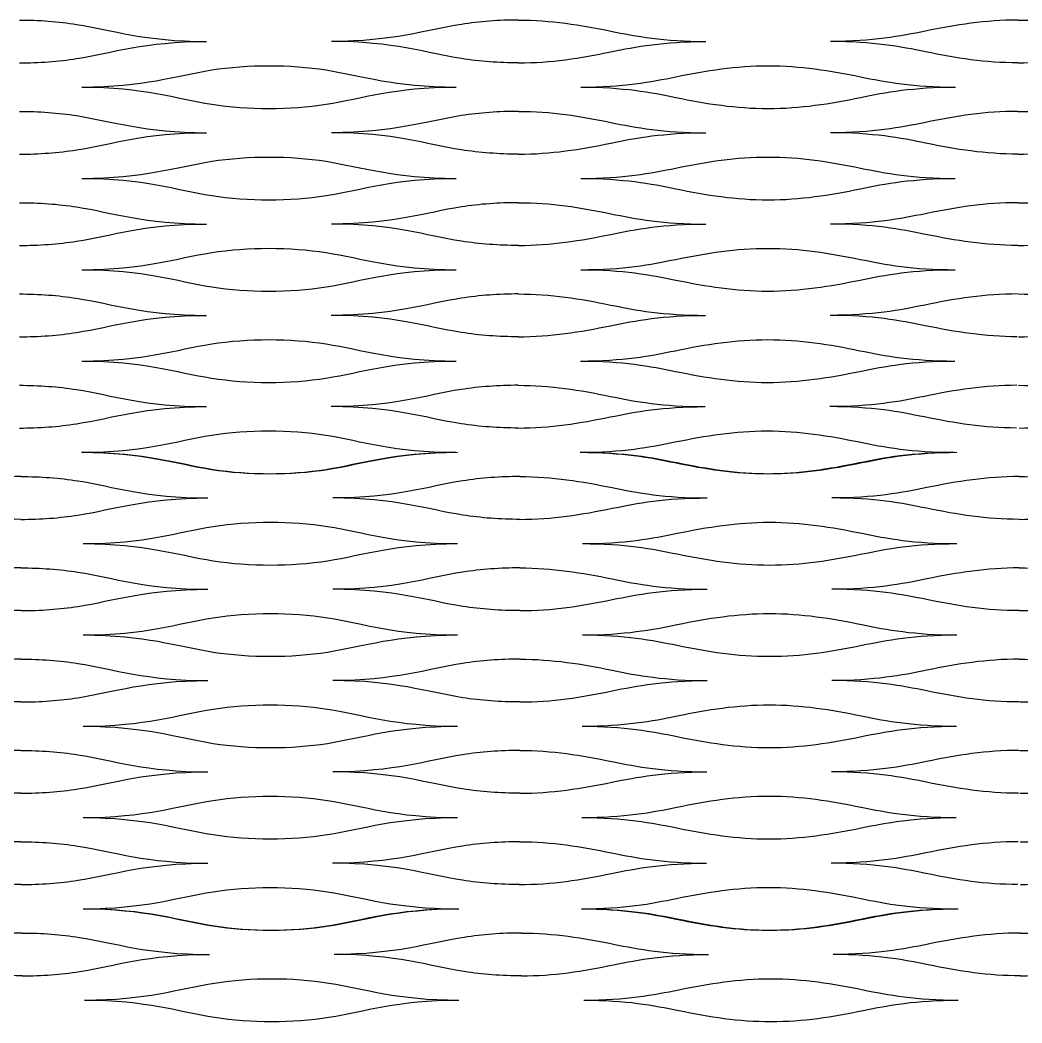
# Model space of a CAD drawing. Header units: millimetres. Extents: x 1 to 583, y -486 to -2.
# Drawn here: x 340.61 to 361.34, y -69.06 to -48.3 of the extents above; entities that cross this region are included whole.
import ezdxf

# ---------------------------------------------------------------- set-up
doc = ezdxf.new("R2010")
doc.units = ezdxf.units.MM
doc.header["$MEASUREMENT"] = 0
doc.layers.add('DEFAULT', color=7, linetype='Continuous')

msp = doc.modelspace()

# ---------------------------------------------------------------- linework, layer by layer
at = {"layer": 'DEFAULT'}
for points, knots in [([(340.596, -48.303), (341, -48.303), (341.403, -48.332), (341.78, -48.392), (342.533, -48.51), (343.178, -48.746), (344.47, -48.746)], [0, 0, 0, 0, 1, 1, 1, 2, 2, 2, 2]), ([(350.925, -48.303), (350.522, -48.303), (350.118, -48.332), (349.742, -48.392), (348.989, -48.51), (348.343, -48.746), (347.052, -48.746)], [0, 0, 0, 0, 1, 1, 1, 2, 2, 2, 2]), ([(350.925, -48.303), (351.591, -48.303), (352.206, -48.402), (352.835, -48.532), (353.35, -48.638), (353.927, -48.746), (354.799, -48.746)], [0, 0, 0, 0, 1, 1, 1, 2, 2, 2, 2]), ([(361.255, -48.303), (360.589, -48.303), (359.975, -48.402), (359.345, -48.532), (358.83, -48.638), (358.253, -48.746), (357.381, -48.746)], [0, 0, 0, 0, 1, 1, 1, 2, 2, 2, 2]), ([(361.255, -48.303), (361.92, -48.303), (362.535, -48.402), (363.164, -48.532), (363.679, -48.638), (364.257, -48.746), (365.128, -48.746)], [0, 0, 0, 0, 1, 1, 1, 2, 2, 2, 2]), ([(340.596, -49.189), (341, -49.189), (341.403, -49.159), (341.78, -49.1), (342.533, -48.982), (343.178, -48.746), (344.47, -48.746)], [0, 0, 0, 0, 1, 1, 1, 2, 2, 2, 2]), ([(350.925, -49.189), (350.522, -49.189), (350.118, -49.159), (349.742, -49.1), (348.989, -48.982), (348.343, -48.746), (347.052, -48.746)], [0, 0, 0, 0, 1, 1, 1, 2, 2, 2, 2]), ([(350.925, -49.189), (351.591, -49.189), (352.206, -49.09), (352.835, -48.96), (353.35, -48.853), (353.927, -48.746), (354.799, -48.746)], [0, 0, 0, 0, 1, 1, 1, 2, 2, 2, 2]), ([(361.255, -49.189), (360.589, -49.189), (359.975, -49.09), (359.345, -48.96), (358.83, -48.853), (358.253, -48.746), (357.381, -48.746)], [0, 0, 0, 0, 1, 1, 1, 2, 2, 2, 2]), ([(361.255, -49.189), (361.92, -49.189), (362.535, -49.09), (363.164, -48.96), (363.679, -48.853), (364.257, -48.746), (365.128, -48.746)], [0, 0, 0, 0, 1, 1, 1, 2, 2, 2, 2]), ([(341.887, -49.69), (343.178, -49.69), (343.824, -49.454), (344.577, -49.336), (345.33, -49.218), (346.191, -49.218), (346.944, -49.336), (347.698, -49.454), (348.343, -49.69), (349.634, -49.69)], [0, 0, 0, 0, 1, 1, 1, 2, 2, 2, 3, 3, 3, 3]), ([(352.217, -49.69), (353.088, -49.69), (353.666, -49.583), (354.181, -49.477), (354.81, -49.347), (355.424, -49.248), (356.09, -49.248), (356.756, -49.248), (357.37, -49.347), (358, -49.477), (358.515, -49.583), (359.092, -49.69), (359.964, -49.69)], [0, 0, 0, 0, 1, 1, 1, 2, 2, 2, 3, 3, 3, 4, 4, 4, 4]), ([(341.887, -49.69), (343.178, -49.69), (343.824, -49.927), (344.577, -50.045), (345.33, -50.163), (346.191, -50.163), (346.944, -50.045), (347.697, -49.927), (348.343, -49.69), (349.634, -49.69)], [0, 0, 0, 0, 1, 1, 1, 2, 2, 2, 3, 3, 3, 3]), ([(352.217, -49.69), (353.088, -49.69), (353.666, -49.798), (354.18, -49.904), (354.809, -50.034), (355.424, -50.133), (356.09, -50.133), (356.755, -50.133), (357.37, -50.034), (357.999, -49.904), (358.514, -49.798), (359.092, -49.69), (359.964, -49.69)], [0, 0, 0, 0, 1, 1, 1, 2, 2, 2, 3, 3, 3, 4, 4, 4, 4]), ([(340.596, -50.192), (341, -50.192), (341.403, -50.222), (341.78, -50.281), (342.533, -50.399), (343.178, -50.635), (344.47, -50.635)], [0, 0, 0, 0, 1, 1, 1, 2, 2, 2, 2]), ([(350.925, -50.192), (350.522, -50.192), (350.118, -50.222), (349.742, -50.281), (348.989, -50.399), (348.343, -50.635), (347.052, -50.635)], [0, 0, 0, 0, 1, 1, 1, 2, 2, 2, 2]), ([(350.925, -50.192), (351.591, -50.192), (352.205, -50.291), (352.835, -50.421), (353.349, -50.528), (353.927, -50.635), (354.798, -50.635)], [0, 0, 0, 0, 1, 1, 1, 2, 2, 2, 2]), ([(361.254, -50.192), (360.589, -50.192), (359.974, -50.291), (359.345, -50.421), (358.83, -50.528), (358.252, -50.635), (357.381, -50.635)], [0, 0, 0, 0, 1, 1, 1, 2, 2, 2, 2]), ([(361.255, -50.192), (361.921, -50.192), (362.536, -50.291), (363.165, -50.421), (363.68, -50.528), (364.257, -50.635), (365.129, -50.635)], [0, 0, 0, 0, 1, 1, 1, 2, 2, 2, 2]), ([(340.596, -51.078), (341, -51.078), (341.403, -51.048), (341.78, -50.989), (342.533, -50.871), (343.178, -50.635), (344.47, -50.635)], [0, 0, 0, 0, 1, 1, 1, 2, 2, 2, 2]), ([(350.925, -51.078), (350.522, -51.078), (350.118, -51.048), (349.742, -50.989), (348.989, -50.871), (348.343, -50.635), (347.052, -50.635)], [0, 0, 0, 0, 1, 1, 1, 2, 2, 2, 2]), ([(350.925, -51.078), (351.591, -51.078), (352.205, -50.979), (352.835, -50.849), (353.349, -50.743), (353.927, -50.635), (354.798, -50.635)], [0, 0, 0, 0, 1, 1, 1, 2, 2, 2, 2]), ([(361.254, -51.078), (360.588, -51.078), (359.974, -50.979), (359.345, -50.849), (358.83, -50.743), (358.252, -50.635), (357.381, -50.635)], [0, 0, 0, 0, 1, 1, 1, 2, 2, 2, 2]), ([(361.256, -51.078), (361.922, -51.078), (362.536, -50.979), (363.165, -50.849), (363.68, -50.743), (364.257, -50.635), (365.129, -50.635)], [0, 0, 0, 0, 1, 1, 1, 2, 2, 2, 2]), ([(341.887, -51.58), (343.178, -51.58), (343.824, -51.344), (344.577, -51.226), (345.33, -51.108), (346.191, -51.108), (346.944, -51.226), (347.697, -51.344), (348.343, -51.58), (349.634, -51.58)], [0, 0, 0, 0, 1, 1, 1, 2, 2, 2, 3, 3, 3, 3]), ([(352.216, -51.58), (353.087, -51.58), (353.665, -51.472), (354.18, -51.366), (354.809, -51.236), (355.423, -51.137), (356.089, -51.137), (356.755, -51.137), (357.369, -51.236), (357.999, -51.366), (358.513, -51.472), (359.091, -51.58), (359.962, -51.58)], [0, 0, 0, 0, 1, 1, 1, 2, 2, 2, 3, 3, 3, 4, 4, 4, 4]), ([(341.887, -51.58), (343.178, -51.58), (343.824, -51.816), (344.577, -51.934), (345.33, -52.052), (346.191, -52.052), (346.944, -51.934), (347.697, -51.816), (348.343, -51.58), (349.634, -51.58)], [0, 0, 0, 0, 1, 1, 1, 2, 2, 2, 3, 3, 3, 3]), ([(352.216, -51.58), (353.087, -51.58), (353.665, -51.688), (354.179, -51.794), (354.808, -51.924), (355.423, -52.023), (356.088, -52.023), (356.754, -52.023), (357.369, -51.924), (357.998, -51.794), (358.513, -51.688), (359.091, -51.58), (359.962, -51.58)], [0, 0, 0, 0, 1, 1, 1, 2, 2, 2, 3, 3, 3, 4, 4, 4, 4]), ([(340.596, -52.082), (340.999, -52.082), (341.403, -52.111), (341.78, -52.17), (342.533, -52.288), (343.178, -52.525), (344.469, -52.525)], [0, 0, 0, 0, 1, 1, 1, 2, 2, 2, 2]), ([(350.925, -52.082), (350.521, -52.082), (350.118, -52.111), (349.741, -52.17), (348.988, -52.288), (348.343, -52.525), (347.052, -52.525)], [0, 0, 0, 0, 1, 1, 1, 2, 2, 2, 2]), ([(350.924, -52.082), (351.59, -52.082), (352.204, -52.181), (352.833, -52.311), (353.348, -52.417), (353.925, -52.525), (354.797, -52.525)], [0, 0, 0, 0, 1, 1, 1, 2, 2, 2, 2]), ([(361.252, -52.082), (360.587, -52.082), (359.972, -52.181), (359.343, -52.311), (358.828, -52.417), (358.25, -52.525), (357.379, -52.525)], [0, 0, 0, 0, 1, 1, 1, 2, 2, 2, 2]), ([(361.257, -52.082), (361.923, -52.082), (362.538, -52.181), (363.167, -52.311), (363.682, -52.417), (364.26, -52.525), (365.131, -52.525)], [0, 0, 0, 0, 1, 1, 1, 2, 2, 2, 2]), ([(340.596, -52.967), (340.999, -52.967), (341.403, -52.938), (341.78, -52.879), (342.533, -52.761), (343.178, -52.525), (344.469, -52.525)], [0, 0, 0, 0, 1, 1, 1, 2, 2, 2, 2]), ([(350.925, -52.967), (350.521, -52.967), (350.118, -52.938), (349.741, -52.879), (348.988, -52.761), (348.343, -52.525), (347.052, -52.525)], [0, 0, 0, 0, 1, 1, 1, 2, 2, 2, 2]), ([(350.923, -52.967), (351.589, -52.967), (352.203, -52.868), (352.833, -52.738), (353.348, -52.632), (353.925, -52.525), (354.797, -52.525)], [0, 0, 0, 0, 1, 1, 1, 2, 2, 2, 2]), ([(361.25, -52.967), (360.585, -52.967), (359.971, -52.868), (359.342, -52.738), (358.827, -52.632), (358.25, -52.525), (357.379, -52.525)], [0, 0, 0, 0, 1, 1, 1, 2, 2, 2, 2]), ([(361.259, -52.967), (361.925, -52.967), (362.539, -52.868), (363.168, -52.738), (363.683, -52.632), (364.26, -52.525), (365.131, -52.525)], [0, 0, 0, 0, 1, 1, 1, 2, 2, 2, 2]), ([(341.887, -53.469), (343.178, -53.469), (343.824, -53.233), (344.577, -53.115), (345.33, -52.997), (346.191, -52.997), (346.944, -53.115), (347.697, -53.233), (348.343, -53.469), (349.634, -53.469)], [0, 0, 0, 0, 1, 1, 1, 2, 2, 2, 3, 3, 3, 3]), ([(352.214, -53.469), (353.085, -53.469), (353.662, -53.362), (354.177, -53.255), (354.807, -53.126), (355.421, -53.027), (356.087, -53.027), (356.752, -53.027), (357.367, -53.126), (357.996, -53.255), (358.51, -53.362), (359.087, -53.469), (359.959, -53.469)], [0, 0, 0, 0, 1, 1, 1, 2, 2, 2, 3, 3, 3, 4, 4, 4, 4]), ([(341.887, -53.469), (343.178, -53.469), (343.823, -53.705), (344.576, -53.824), (345.329, -53.942), (346.19, -53.942), (346.943, -53.824), (347.696, -53.705), (348.341, -53.469), (349.632, -53.469)], [0, 0, 0, 0, 1, 1, 1, 2, 2, 2, 3, 3, 3, 3]), ([(352.214, -53.469), (353.085, -53.469), (353.662, -53.577), (354.176, -53.683), (354.805, -53.813), (355.419, -53.912), (356.084, -53.912), (356.75, -53.912), (357.365, -53.813), (357.994, -53.683), (358.509, -53.577), (359.087, -53.469), (359.959, -53.469)], [0, 0, 0, 0, 1, 1, 1, 2, 2, 2, 3, 3, 3, 4, 4, 4, 4]), ([(340.596, -53.971), (340.999, -53.971), (341.403, -54.001), (341.779, -54.06), (342.532, -54.178), (343.178, -54.414), (344.469, -54.414)], [0, 0, 0, 0, 1, 1, 1, 2, 2, 2, 2]), ([(350.923, -53.971), (350.519, -53.971), (350.116, -54.001), (349.739, -54.06), (348.986, -54.178), (348.341, -54.414), (347.05, -54.414)], [0, 0, 0, 0, 1, 1, 1, 2, 2, 2, 2]), ([(350.922, -53.971), (351.587, -53.971), (352.201, -54.07), (352.83, -54.2), (353.344, -54.306), (353.921, -54.414), (354.792, -54.414)], [0, 0, 0, 0, 1, 1, 1, 2, 2, 2, 2]), ([(361.247, -53.971), (360.582, -53.971), (359.967, -54.07), (359.337, -54.2), (358.822, -54.306), (358.245, -54.414), (357.373, -54.414)], [0, 0, 0, 0, 1, 1, 1, 2, 2, 2, 2]), ([(361.263, -53.971), (361.928, -53.971), (362.543, -54.07), (363.172, -54.2), (363.688, -54.306), (364.265, -54.414), (365.136, -54.414)], [0, 0, 0, 0, 1, 1, 1, 2, 2, 2, 2]), ([(340.596, -54.857), (340.999, -54.857), (341.403, -54.827), (341.779, -54.768), (342.532, -54.65), (343.178, -54.414), (344.469, -54.414)], [0, 0, 0, 0, 1, 1, 1, 2, 2, 2, 2]), ([(350.923, -54.857), (350.519, -54.857), (350.116, -54.827), (349.739, -54.768), (348.986, -54.65), (348.341, -54.414), (347.05, -54.414)], [0, 0, 0, 0, 1, 1, 1, 2, 2, 2, 2]), ([(350.92, -54.857), (351.585, -54.857), (352.199, -54.758), (352.829, -54.628), (353.344, -54.522), (353.921, -54.414), (354.792, -54.414)], [0, 0, 0, 0, 1, 1, 1, 2, 2, 2, 2]), ([(361.243, -54.857), (360.578, -54.857), (359.964, -54.758), (359.335, -54.628), (358.821, -54.522), (358.245, -54.414), (357.373, -54.414)], [0, 0, 0, 0, 1, 1, 1, 2, 2, 2, 2]), ([(361.267, -54.857), (361.932, -54.857), (362.546, -54.758), (363.174, -54.628), (363.688, -54.522), (364.265, -54.414), (365.136, -54.414)], [0, 0, 0, 0, 1, 1, 1, 2, 2, 2, 2]), ([(341.887, -55.359), (343.178, -55.359), (343.823, -55.123), (344.576, -55.005), (345.329, -54.886), (346.19, -54.886), (346.943, -55.005), (347.696, -55.123), (348.341, -55.359), (349.632, -55.359)], [0, 0, 0, 0, 1, 1, 1, 2, 2, 2, 3, 3, 3, 3]), ([(352.209, -55.359), (353.08, -55.359), (353.657, -55.251), (354.172, -55.145), (354.801, -55.015), (355.415, -54.916), (356.081, -54.916), (356.746, -54.916), (357.36, -55.015), (357.988, -55.145), (358.503, -55.251), (359.079, -55.359), (359.95, -55.359)], [0, 0, 0, 0, 1, 1, 1, 2, 2, 2, 3, 3, 3, 4, 4, 4, 4]), ([(341.886, -55.359), (343.177, -55.359), (343.822, -55.595), (344.574, -55.713), (345.327, -55.831), (346.187, -55.831), (346.94, -55.713), (347.693, -55.595), (348.338, -55.359), (349.628, -55.359)], [0, 0, 0, 0, 1, 1, 1, 2, 2, 2, 3, 3, 3, 3]), ([(352.209, -55.359), (353.08, -55.359), (353.656, -55.466), (354.17, -55.573), (354.798, -55.702), (355.411, -55.802), (356.076, -55.802), (356.742, -55.802), (357.356, -55.702), (357.986, -55.573), (358.501, -55.466), (359.079, -55.359), (359.95, -55.359)], [0, 0, 0, 0, 1, 1, 1, 2, 2, 2, 3, 3, 3, 4, 4, 4, 4]), ([(340.596, -55.861), (340.999, -55.861), (341.403, -55.89), (341.779, -55.949), (342.531, -56.067), (343.177, -56.303), (344.467, -56.303)], [0, 0, 0, 0, 1, 1, 1, 2, 2, 2, 2]), ([(350.918, -55.861), (350.515, -55.861), (350.112, -55.89), (349.736, -55.949), (348.983, -56.067), (348.338, -56.303), (347.047, -56.303)], [0, 0, 0, 0, 1, 1, 1, 2, 2, 2, 2]), ([(350.916, -55.861), (351.581, -55.861), (352.195, -55.96), (352.823, -56.09), (353.337, -56.196), (353.913, -56.303), (354.783, -56.303)], [0, 0, 0, 0, 1, 1, 1, 2, 2, 2, 2]), ([(361.236, -55.861), (360.571, -55.861), (359.956, -55.96), (359.327, -56.09), (358.811, -56.196), (358.234, -56.303), (357.363, -56.303)], [0, 0, 0, 0, 1, 1, 1, 2, 2, 2, 2]), ([(361.273, -55.861), (361.939, -55.861), (362.553, -55.96), (363.183, -56.09), (363.698, -56.196), (364.276, -56.303), (365.147, -56.303)], [0, 0, 0, 0, 1, 1, 1, 2, 2, 2, 2]), ([(340.596, -56.746), (340.999, -56.746), (341.403, -56.717), (341.779, -56.658), (342.531, -56.54), (343.177, -56.303), (344.467, -56.303)], [0, 0, 0, 0, 1, 1, 1, 2, 2, 2, 2]), ([(350.918, -56.746), (350.515, -56.746), (350.112, -56.717), (349.736, -56.658), (348.983, -56.54), (348.338, -56.303), (347.047, -56.303)], [0, 0, 0, 0, 1, 1, 1, 2, 2, 2, 2]), ([(350.912, -56.746), (351.577, -56.746), (352.191, -56.647), (352.821, -56.517), (353.335, -56.411), (353.913, -56.303), (354.783, -56.303)], [0, 0, 0, 0, 1, 1, 1, 2, 2, 2, 2]), ([(361.228, -56.746), (360.564, -56.746), (359.951, -56.647), (359.323, -56.517), (358.81, -56.411), (358.234, -56.303), (357.363, -56.303)], [0, 0, 0, 0, 1, 1, 1, 2, 2, 2, 2]), ([(361.281, -56.746), (361.946, -56.746), (362.559, -56.647), (363.186, -56.517), (363.7, -56.411), (364.276, -56.303), (365.147, -56.303)], [0, 0, 0, 0, 1, 1, 1, 2, 2, 2, 2]), ([(341.886, -57.248), (343.177, -57.248), (343.822, -57.012), (344.574, -56.894), (345.327, -56.776), (346.187, -56.776), (346.94, -56.894), (347.693, -57.012), (348.338, -57.248), (349.628, -57.248)], [0, 0, 0, 0, 1, 1, 1, 2, 2, 2, 3, 3, 3, 3]), ([(352.199, -57.248), (353.07, -57.248), (353.647, -57.14), (354.162, -57.034), (354.791, -56.904), (355.405, -56.805), (356.07, -56.805), (356.735, -56.805), (357.348, -56.904), (357.975, -57.034), (358.489, -57.14), (359.065, -57.248), (359.935, -57.248)], [0, 0, 0, 0, 1, 1, 1, 2, 2, 2, 3, 3, 3, 4, 4, 4, 4]), ([(341.885, -57.248), (343.175, -57.248), (343.819, -57.484), (344.571, -57.602), (345.323, -57.72), (346.183, -57.72), (346.935, -57.602), (347.687, -57.484), (348.332, -57.248), (349.621, -57.248)], [0, 0, 0, 0, 1, 1, 1, 2, 2, 2, 3, 3, 3, 3]), ([(341.916, -57.248), (343.207, -57.248), (343.853, -57.484), (344.606, -57.602), (345.359, -57.721), (346.22, -57.721), (346.973, -57.602), (347.726, -57.484), (348.372, -57.248), (349.663, -57.248)], [0, 0, 0, 0, 1, 1, 1, 2, 2, 2, 3, 3, 3, 3]), ([(352.199, -57.248), (353.07, -57.248), (353.645, -57.356), (354.158, -57.462), (354.785, -57.592), (355.398, -57.691), (356.062, -57.691), (356.727, -57.691), (357.341, -57.592), (357.971, -57.462), (358.487, -57.356), (359.065, -57.248), (359.935, -57.248)], [0, 0, 0, 0, 1, 1, 1, 2, 2, 2, 3, 3, 3, 4, 4, 4, 4]), ([(352.245, -57.248), (353.117, -57.248), (353.694, -57.356), (354.209, -57.462), (354.838, -57.592), (355.453, -57.691), (356.119, -57.691), (356.784, -57.691), (357.399, -57.592), (358.028, -57.462), (358.543, -57.356), (359.121, -57.248), (359.992, -57.248)], [0, 0, 0, 0, 1, 1, 1, 2, 2, 2, 3, 3, 3, 4, 4, 4, 4]), ([(340.625, -57.75), (339.959, -57.75), (339.344, -57.849), (338.715, -57.979), (338.2, -58.085), (337.623, -58.193), (336.751, -58.193)], [0, 0, 0, 0, 1, 1, 1, 2, 2, 2, 2]), ([(340.625, -57.75), (341.028, -57.75), (341.432, -57.78), (341.808, -57.839), (342.561, -57.957), (343.207, -58.193), (344.498, -58.193)], [0, 0, 0, 0, 1, 1, 1, 2, 2, 2, 2]), ([(350.954, -57.75), (350.551, -57.75), (350.147, -57.78), (349.771, -57.839), (349.017, -57.957), (348.372, -58.193), (347.081, -58.193)], [0, 0, 0, 0, 1, 1, 1, 2, 2, 2, 2]), ([(350.954, -57.75), (351.62, -57.75), (352.234, -57.849), (352.864, -57.979), (353.379, -58.085), (353.956, -58.193), (354.828, -58.193)], [0, 0, 0, 0, 1, 1, 1, 2, 2, 2, 2]), ([(361.283, -57.75), (360.618, -57.75), (360.003, -57.849), (359.374, -57.979), (358.859, -58.085), (358.282, -58.193), (357.41, -58.193)], [0, 0, 0, 0, 1, 1, 1, 2, 2, 2, 2]), ([(361.283, -57.75), (361.949, -57.75), (362.564, -57.849), (363.193, -57.979), (363.708, -58.085), (364.285, -58.193), (365.157, -58.193)], [0, 0, 0, 0, 1, 1, 1, 2, 2, 2, 2]), ([(340.625, -58.636), (339.959, -58.636), (339.344, -58.537), (338.715, -58.407), (338.2, -58.301), (337.623, -58.193), (336.751, -58.193)], [0, 0, 0, 0, 1, 1, 1, 2, 2, 2, 2]), ([(340.625, -58.636), (341.028, -58.636), (341.432, -58.606), (341.808, -58.547), (342.561, -58.429), (343.207, -58.193), (344.498, -58.193)], [0, 0, 0, 0, 1, 1, 1, 2, 2, 2, 2]), ([(350.954, -58.636), (350.551, -58.636), (350.147, -58.606), (349.771, -58.547), (349.017, -58.429), (348.372, -58.193), (347.081, -58.193)], [0, 0, 0, 0, 1, 1, 1, 2, 2, 2, 2]), ([(350.954, -58.636), (351.62, -58.636), (352.234, -58.537), (352.864, -58.407), (353.379, -58.301), (353.956, -58.193), (354.828, -58.193)], [0, 0, 0, 0, 1, 1, 1, 2, 2, 2, 2]), ([(361.283, -58.636), (360.618, -58.636), (360.003, -58.537), (359.374, -58.407), (358.859, -58.301), (358.282, -58.193), (357.41, -58.193)], [0, 0, 0, 0, 1, 1, 1, 2, 2, 2, 2]), ([(361.284, -58.636), (361.949, -58.636), (362.564, -58.537), (363.193, -58.407), (363.708, -58.301), (364.285, -58.193), (365.157, -58.193)], [0, 0, 0, 0, 1, 1, 1, 2, 2, 2, 2]), ([(341.916, -59.138), (343.207, -59.138), (343.853, -58.901), (344.606, -58.783), (345.359, -58.665), (346.22, -58.665), (346.973, -58.783), (347.726, -58.901), (348.372, -59.138), (349.663, -59.138)], [0, 0, 0, 0, 1, 1, 1, 2, 2, 2, 3, 3, 3, 3]), ([(352.245, -59.138), (353.117, -59.138), (353.694, -59.03), (354.209, -58.924), (354.838, -58.794), (355.453, -58.695), (356.118, -58.695), (356.784, -58.695), (357.399, -58.794), (358.028, -58.924), (358.543, -59.03), (359.121, -59.138), (359.992, -59.138)], [0, 0, 0, 0, 1, 1, 1, 2, 2, 2, 3, 3, 3, 4, 4, 4, 4]), ([(341.916, -59.138), (343.207, -59.138), (343.853, -59.374), (344.606, -59.492), (345.359, -59.61), (346.22, -59.61), (346.973, -59.492), (347.726, -59.374), (348.372, -59.138), (349.663, -59.138)], [0, 0, 0, 0, 1, 1, 1, 2, 2, 2, 3, 3, 3, 3]), ([(352.245, -59.138), (353.117, -59.138), (353.694, -59.245), (354.209, -59.352), (354.838, -59.481), (355.453, -59.581), (356.118, -59.581), (356.784, -59.581), (357.399, -59.481), (358.028, -59.352), (358.543, -59.245), (359.121, -59.138), (359.992, -59.138)], [0, 0, 0, 0, 1, 1, 1, 2, 2, 2, 3, 3, 3, 4, 4, 4, 4]), ([(340.625, -59.64), (339.959, -59.64), (339.344, -59.739), (338.715, -59.868), (338.2, -59.975), (337.623, -60.082), (336.751, -60.082)], [0, 0, 0, 0, 1, 1, 1, 2, 2, 2, 2]), ([(340.625, -59.64), (341.028, -59.64), (341.432, -59.669), (341.808, -59.728), (342.561, -59.846), (343.207, -60.082), (344.498, -60.082)], [0, 0, 0, 0, 1, 1, 1, 2, 2, 2, 2]), ([(350.954, -59.64), (350.55, -59.64), (350.147, -59.669), (349.77, -59.728), (349.017, -59.846), (348.372, -60.082), (347.081, -60.082)], [0, 0, 0, 0, 1, 1, 1, 2, 2, 2, 2]), ([(350.954, -59.64), (351.62, -59.64), (352.234, -59.739), (352.863, -59.868), (353.378, -59.975), (353.955, -60.082), (354.827, -60.082)], [0, 0, 0, 0, 1, 1, 1, 2, 2, 2, 2]), ([(361.283, -59.64), (360.617, -59.64), (360.003, -59.739), (359.373, -59.868), (358.858, -59.975), (358.281, -60.082), (357.409, -60.082)], [0, 0, 0, 0, 1, 1, 1, 2, 2, 2, 2]), ([(361.284, -59.64), (361.95, -59.64), (362.564, -59.739), (363.194, -59.868), (363.708, -59.975), (364.286, -60.082), (365.158, -60.082)], [0, 0, 0, 0, 1, 1, 1, 2, 2, 2, 2]), ([(340.625, -60.525), (339.959, -60.525), (339.344, -60.426), (338.715, -60.296), (338.2, -60.19), (337.623, -60.082), (336.751, -60.082)], [0, 0, 0, 0, 1, 1, 1, 2, 2, 2, 2]), ([(340.625, -60.525), (341.028, -60.525), (341.432, -60.496), (341.808, -60.437), (342.561, -60.319), (343.207, -60.082), (344.498, -60.082)], [0, 0, 0, 0, 1, 1, 1, 2, 2, 2, 2]), ([(350.954, -60.525), (350.55, -60.525), (350.147, -60.496), (349.77, -60.437), (349.017, -60.319), (348.372, -60.082), (347.081, -60.082)], [0, 0, 0, 0, 1, 1, 1, 2, 2, 2, 2]), ([(350.954, -60.525), (351.619, -60.525), (352.234, -60.426), (352.863, -60.296), (353.378, -60.19), (353.955, -60.082), (354.827, -60.082)], [0, 0, 0, 0, 1, 1, 1, 2, 2, 2, 2]), ([(361.282, -60.525), (360.617, -60.525), (360.002, -60.426), (359.373, -60.296), (358.858, -60.19), (358.281, -60.082), (357.409, -60.082)], [0, 0, 0, 0, 1, 1, 1, 2, 2, 2, 2]), ([(361.285, -60.525), (361.95, -60.525), (362.565, -60.426), (363.194, -60.296), (363.709, -60.19), (364.286, -60.082), (365.158, -60.082)], [0, 0, 0, 0, 1, 1, 1, 2, 2, 2, 2]), ([(341.916, -61.027), (343.207, -61.027), (343.853, -60.791), (344.606, -60.673), (345.359, -60.555), (346.22, -60.555), (346.973, -60.673), (347.726, -60.791), (348.372, -61.027), (349.663, -61.027)], [0, 0, 0, 0, 1, 1, 1, 2, 2, 2, 3, 3, 3, 3]), ([(352.245, -61.027), (353.116, -61.027), (353.693, -60.919), (354.208, -60.813), (354.838, -60.683), (355.452, -60.584), (356.118, -60.584), (356.783, -60.584), (357.398, -60.683), (358.027, -60.813), (358.542, -60.919), (359.119, -61.027), (359.991, -61.027)], [0, 0, 0, 0, 1, 1, 1, 2, 2, 2, 3, 3, 3, 4, 4, 4, 4]), ([(341.916, -61.027), (343.207, -61.027), (343.852, -61.263), (344.605, -61.381), (345.359, -61.499), (346.219, -61.499), (346.972, -61.381), (347.726, -61.263), (348.371, -61.027), (349.662, -61.027)], [0, 0, 0, 0, 1, 1, 1, 2, 2, 2, 3, 3, 3, 3]), ([(352.245, -61.027), (353.116, -61.027), (353.693, -61.135), (354.208, -61.241), (354.837, -61.371), (355.451, -61.47), (356.117, -61.47), (356.783, -61.47), (357.397, -61.371), (358.027, -61.241), (358.542, -61.135), (359.119, -61.027), (359.991, -61.027)], [0, 0, 0, 0, 1, 1, 1, 2, 2, 2, 3, 3, 3, 4, 4, 4, 4]), ([(340.625, -61.529), (339.959, -61.529), (339.345, -61.628), (338.715, -61.758), (338.2, -61.864), (337.623, -61.972), (336.752, -61.972)], [0, 0, 0, 0, 1, 1, 1, 2, 2, 2, 2]), ([(340.625, -61.529), (341.028, -61.529), (341.432, -61.558), (341.808, -61.617), (342.561, -61.736), (343.207, -61.972), (344.498, -61.972)], [0, 0, 0, 0, 1, 1, 1, 2, 2, 2, 2]), ([(350.953, -61.529), (350.55, -61.529), (350.146, -61.558), (349.77, -61.617), (349.017, -61.736), (348.371, -61.972), (347.08, -61.972)], [0, 0, 0, 0, 1, 1, 1, 2, 2, 2, 2]), ([(350.953, -61.529), (351.618, -61.529), (352.233, -61.628), (352.862, -61.758), (353.377, -61.864), (353.954, -61.972), (354.825, -61.972)], [0, 0, 0, 0, 1, 1, 1, 2, 2, 2, 2]), ([(361.281, -61.529), (360.615, -61.529), (360.001, -61.628), (359.371, -61.758), (358.856, -61.864), (358.279, -61.972), (357.407, -61.972)], [0, 0, 0, 0, 1, 1, 1, 2, 2, 2, 2]), ([(361.286, -61.529), (361.952, -61.529), (362.566, -61.628), (363.196, -61.758), (363.711, -61.864), (364.288, -61.972), (365.16, -61.972)], [0, 0, 0, 0, 1, 1, 1, 2, 2, 2, 2]), ([(340.625, -62.415), (339.959, -62.415), (339.345, -62.316), (338.715, -62.186), (338.201, -62.079), (337.623, -61.972), (336.752, -61.972)], [0, 0, 0, 0, 1, 1, 1, 2, 2, 2, 2]), ([(340.625, -62.415), (341.028, -62.415), (341.432, -62.385), (341.808, -62.326), (342.561, -62.208), (343.207, -61.972), (344.498, -61.972)], [0, 0, 0, 0, 1, 1, 1, 2, 2, 2, 2]), ([(350.953, -62.415), (350.55, -62.415), (350.146, -62.385), (349.77, -62.326), (349.017, -62.208), (348.371, -61.972), (347.08, -61.972)], [0, 0, 0, 0, 1, 1, 1, 2, 2, 2, 2]), ([(350.952, -62.415), (351.617, -62.415), (352.232, -62.316), (352.861, -62.186), (353.376, -62.079), (353.954, -61.972), (354.825, -61.972)], [0, 0, 0, 0, 1, 1, 1, 2, 2, 2, 2]), ([(361.279, -62.415), (360.614, -62.415), (359.999, -62.316), (359.37, -62.186), (358.856, -62.079), (358.279, -61.972), (357.407, -61.972)], [0, 0, 0, 0, 1, 1, 1, 2, 2, 2, 2]), ([(361.288, -62.415), (361.953, -62.415), (362.568, -62.316), (363.197, -62.186), (363.711, -62.079), (364.288, -61.972), (365.16, -61.972)], [0, 0, 0, 0, 1, 1, 1, 2, 2, 2, 2]), ([(341.916, -62.916), (343.207, -62.916), (343.852, -62.68), (344.605, -62.562), (345.359, -62.444), (346.219, -62.444), (346.972, -62.562), (347.726, -62.68), (348.371, -62.916), (349.662, -62.916)], [0, 0, 0, 0, 1, 1, 1, 2, 2, 2, 3, 3, 3, 3]), ([(352.242, -62.916), (353.114, -62.916), (353.691, -62.809), (354.206, -62.703), (354.835, -62.573), (355.45, -62.474), (356.115, -62.474), (356.781, -62.474), (357.395, -62.573), (358.024, -62.703), (358.539, -62.809), (359.116, -62.916), (359.987, -62.916)], [0, 0, 0, 0, 1, 1, 1, 2, 2, 2, 3, 3, 3, 4, 4, 4, 4]), ([(341.915, -62.916), (343.206, -62.916), (343.852, -63.153), (344.605, -63.271), (345.358, -63.389), (346.218, -63.389), (346.971, -63.271), (347.724, -63.153), (348.37, -62.916), (349.66, -62.916)], [0, 0, 0, 0, 1, 1, 1, 2, 2, 2, 3, 3, 3, 3]), ([(352.242, -62.916), (353.114, -62.916), (353.691, -63.024), (354.205, -63.13), (354.833, -63.26), (355.448, -63.359), (356.113, -63.359), (356.778, -63.359), (357.393, -63.26), (358.023, -63.13), (358.538, -63.024), (359.116, -62.916), (359.987, -62.916)], [0, 0, 0, 0, 1, 1, 1, 2, 2, 2, 3, 3, 3, 4, 4, 4, 4]), ([(340.625, -63.418), (339.959, -63.418), (339.345, -63.517), (338.716, -63.647), (338.201, -63.754), (337.624, -63.861), (336.753, -63.861)], [0, 0, 0, 0, 1, 1, 1, 2, 2, 2, 2]), ([(340.625, -63.418), (341.028, -63.418), (341.431, -63.448), (341.808, -63.507), (342.561, -63.625), (343.206, -63.861), (344.497, -63.861)], [0, 0, 0, 0, 1, 1, 1, 2, 2, 2, 2]), ([(350.951, -63.418), (350.548, -63.418), (350.145, -63.448), (349.768, -63.507), (349.015, -63.625), (348.37, -63.861), (347.079, -63.861)], [0, 0, 0, 0, 1, 1, 1, 2, 2, 2, 2]), ([(350.95, -63.418), (351.616, -63.418), (352.23, -63.517), (352.858, -63.647), (353.373, -63.754), (353.95, -63.861), (354.821, -63.861)], [0, 0, 0, 0, 1, 1, 1, 2, 2, 2, 2]), ([(361.276, -63.418), (360.61, -63.418), (359.995, -63.517), (359.366, -63.647), (358.851, -63.754), (358.273, -63.861), (357.402, -63.861)], [0, 0, 0, 0, 1, 1, 1, 2, 2, 2, 2]), ([(361.291, -63.418), (361.957, -63.418), (362.571, -63.517), (363.201, -63.647), (363.716, -63.754), (364.294, -63.861), (365.165, -63.861)], [0, 0, 0, 0, 1, 1, 1, 2, 2, 2, 2]), ([(340.625, -64.304), (339.959, -64.304), (339.345, -64.205), (338.716, -64.075), (338.201, -63.969), (337.624, -63.861), (336.753, -63.861)], [0, 0, 0, 0, 1, 1, 1, 2, 2, 2, 2]), ([(340.625, -64.304), (341.028, -64.304), (341.431, -64.275), (341.808, -64.215), (342.561, -64.097), (343.206, -63.861), (344.497, -63.861)], [0, 0, 0, 0, 1, 1, 1, 2, 2, 2, 2]), ([(350.951, -64.304), (350.548, -64.304), (350.145, -64.275), (349.768, -64.215), (349.015, -64.097), (348.37, -63.861), (347.079, -63.861)], [0, 0, 0, 0, 1, 1, 1, 2, 2, 2, 2]), ([(350.948, -64.304), (351.613, -64.304), (352.228, -64.205), (352.857, -64.075), (353.372, -63.969), (353.95, -63.861), (354.821, -63.861)], [0, 0, 0, 0, 1, 1, 1, 2, 2, 2, 2]), ([(361.272, -64.304), (360.606, -64.304), (359.992, -64.205), (359.364, -64.075), (358.85, -63.969), (358.273, -63.861), (357.402, -63.861)], [0, 0, 0, 0, 1, 1, 1, 2, 2, 2, 2]), ([(361.295, -64.304), (361.961, -64.304), (362.574, -64.205), (363.203, -64.075), (363.717, -63.969), (364.294, -63.861), (365.165, -63.861)], [0, 0, 0, 0, 1, 1, 1, 2, 2, 2, 2]), ([(341.915, -64.806), (343.206, -64.806), (343.852, -64.57), (344.605, -64.452), (345.358, -64.334), (346.218, -64.334), (346.971, -64.452), (347.724, -64.57), (348.37, -64.806), (349.66, -64.806)], [0, 0, 0, 0, 1, 1, 1, 2, 2, 2, 3, 3, 3, 3]), ([(352.237, -64.806), (353.108, -64.806), (353.686, -64.698), (354.2, -64.592), (354.83, -64.462), (355.444, -64.363), (356.109, -64.363), (356.775, -64.363), (357.389, -64.462), (358.017, -64.592), (358.531, -64.698), (359.108, -64.806), (359.979, -64.806)], [0, 0, 0, 0, 1, 1, 1, 2, 2, 2, 3, 3, 3, 4, 4, 4, 4]), ([(341.915, -64.806), (343.205, -64.806), (343.85, -65.042), (344.603, -65.16), (345.356, -65.278), (346.216, -65.278), (346.969, -65.16), (347.721, -65.042), (348.366, -64.806), (349.657, -64.806)], [0, 0, 0, 0, 1, 1, 1, 2, 2, 2, 3, 3, 3, 3]), ([(352.237, -64.806), (353.108, -64.806), (353.685, -64.914), (354.199, -65.02), (354.827, -65.15), (355.44, -65.249), (356.105, -65.249), (356.77, -65.249), (357.385, -65.15), (358.015, -65.02), (358.53, -64.914), (359.108, -64.806), (359.979, -64.806)], [0, 0, 0, 0, 1, 1, 1, 2, 2, 2, 3, 3, 3, 4, 4, 4, 4]), ([(340.625, -65.308), (339.959, -65.308), (339.345, -65.407), (338.717, -65.537), (338.203, -65.643), (337.626, -65.751), (336.755, -65.751)], [0, 0, 0, 0, 1, 1, 1, 2, 2, 2, 2]), ([(340.625, -65.308), (341.028, -65.308), (341.431, -65.337), (341.807, -65.396), (342.56, -65.514), (343.205, -65.751), (344.495, -65.751)], [0, 0, 0, 0, 1, 1, 1, 2, 2, 2, 2]), ([(350.947, -65.308), (350.544, -65.308), (350.14, -65.337), (349.764, -65.396), (349.012, -65.514), (348.366, -65.751), (347.076, -65.751)], [0, 0, 0, 0, 1, 1, 1, 2, 2, 2, 2]), ([(350.945, -65.308), (351.61, -65.308), (352.223, -65.407), (352.851, -65.537), (353.365, -65.643), (353.942, -65.751), (354.812, -65.751)], [0, 0, 0, 0, 1, 1, 1, 2, 2, 2, 2]), ([(361.265, -65.308), (360.6, -65.308), (359.985, -65.407), (359.355, -65.537), (358.84, -65.643), (358.262, -65.751), (357.392, -65.751)], [0, 0, 0, 0, 1, 1, 1, 2, 2, 2, 2]), ([(361.302, -65.308), (361.967, -65.308), (362.582, -65.407), (363.212, -65.537), (363.727, -65.643), (364.305, -65.751), (365.175, -65.751)], [0, 0, 0, 0, 1, 1, 1, 2, 2, 2, 2]), ([(340.625, -66.193), (339.96, -66.193), (339.346, -66.094), (338.717, -65.964), (338.203, -65.858), (337.626, -65.751), (336.755, -65.751)], [0, 0, 0, 0, 1, 1, 1, 2, 2, 2, 2]), ([(340.625, -66.193), (341.028, -66.193), (341.431, -66.164), (341.807, -66.105), (342.56, -65.987), (343.205, -65.751), (344.495, -65.751)], [0, 0, 0, 0, 1, 1, 1, 2, 2, 2, 2]), ([(350.947, -66.193), (350.544, -66.193), (350.14, -66.164), (349.764, -66.105), (349.012, -65.987), (348.366, -65.751), (347.076, -65.751)], [0, 0, 0, 0, 1, 1, 1, 2, 2, 2, 2]), ([(350.941, -66.193), (351.606, -66.193), (352.22, -66.094), (352.849, -65.964), (353.364, -65.858), (353.942, -65.751), (354.812, -65.751)], [0, 0, 0, 0, 1, 1, 1, 2, 2, 2, 2]), ([(361.257, -66.193), (360.592, -66.193), (359.979, -66.094), (359.352, -65.964), (358.838, -65.858), (358.262, -65.751), (357.392, -65.751)], [0, 0, 0, 0, 1, 1, 1, 2, 2, 2, 2]), ([(361.31, -66.193), (361.975, -66.193), (362.588, -66.094), (363.215, -65.964), (363.728, -65.858), (364.305, -65.751), (365.175, -65.751)], [0, 0, 0, 0, 1, 1, 1, 2, 2, 2, 2]), ([(341.915, -66.695), (343.205, -66.695), (343.85, -66.459), (344.603, -66.341), (345.356, -66.223), (346.216, -66.223), (346.969, -66.341), (347.721, -66.459), (348.366, -66.695), (349.657, -66.695)], [0, 0, 0, 0, 1, 1, 1, 2, 2, 2, 3, 3, 3, 3]), ([(352.228, -66.695), (353.098, -66.695), (353.675, -66.588), (354.19, -66.481), (354.819, -66.352), (355.434, -66.252), (356.099, -66.252), (356.763, -66.252), (357.376, -66.352), (358.004, -66.481), (358.518, -66.588), (359.093, -66.695), (359.964, -66.695)], [0, 0, 0, 0, 1, 1, 1, 2, 2, 2, 3, 3, 3, 4, 4, 4, 4]), ([(341.914, -66.695), (343.203, -66.695), (343.848, -66.931), (344.6, -67.05), (345.352, -67.168), (346.211, -67.168), (346.963, -67.05), (347.716, -66.931), (348.36, -66.695), (349.65, -66.695)], [0, 0, 0, 0, 1, 1, 1, 2, 2, 2, 3, 3, 3, 3]), ([(341.944, -66.695), (343.236, -66.695), (343.881, -66.932), (344.634, -67.05), (345.388, -67.168), (346.248, -67.168), (347.002, -67.05), (347.755, -66.932), (348.4, -66.695), (349.692, -66.695)], [0, 0, 0, 0, 1, 1, 1, 2, 2, 2, 3, 3, 3, 3]), ([(352.228, -66.695), (353.098, -66.695), (353.674, -66.803), (354.187, -66.909), (354.814, -67.039), (355.426, -67.138), (356.091, -67.138), (356.755, -67.138), (357.37, -67.039), (358, -66.909), (358.515, -66.803), (359.093, -66.695), (359.964, -66.695)], [0, 0, 0, 0, 1, 1, 1, 2, 2, 2, 3, 3, 3, 4, 4, 4, 4]), ([(352.274, -66.695), (353.146, -66.695), (353.723, -66.803), (354.238, -66.909), (354.867, -67.039), (355.482, -67.138), (356.147, -67.138), (356.813, -67.138), (357.428, -67.039), (358.057, -66.909), (358.572, -66.803), (359.149, -66.695), (360.021, -66.695)], [0, 0, 0, 0, 1, 1, 1, 2, 2, 2, 3, 3, 3, 4, 4, 4, 4]), ([(340.653, -67.197), (339.988, -67.197), (339.373, -67.296), (338.744, -67.426), (338.229, -67.532), (337.651, -67.64), (336.78, -67.64)], [0, 0, 0, 0, 1, 1, 1, 2, 2, 2, 2]), ([(340.653, -67.197), (341.057, -67.197), (341.46, -67.227), (341.837, -67.286), (342.59, -67.404), (343.236, -67.64), (344.527, -67.64)], [0, 0, 0, 0, 1, 1, 1, 2, 2, 2, 2]), ([(350.983, -67.197), (350.579, -67.197), (350.176, -67.227), (349.799, -67.286), (349.046, -67.404), (348.4, -67.64), (347.109, -67.64)], [0, 0, 0, 0, 1, 1, 1, 2, 2, 2, 2]), ([(350.983, -67.197), (351.648, -67.197), (352.263, -67.296), (352.892, -67.426), (353.407, -67.532), (353.985, -67.64), (354.856, -67.64)], [0, 0, 0, 0, 1, 1, 1, 2, 2, 2, 2]), ([(361.312, -67.197), (360.646, -67.197), (360.032, -67.296), (359.403, -67.426), (358.888, -67.532), (358.31, -67.64), (357.438, -67.64)], [0, 0, 0, 0, 1, 1, 1, 2, 2, 2, 2]), ([(361.312, -67.197), (361.978, -67.197), (362.592, -67.296), (363.222, -67.426), (363.736, -67.532), (364.314, -67.64), (365.186, -67.64)], [0, 0, 0, 0, 1, 1, 1, 2, 2, 2, 2]), ([(340.653, -68.083), (339.988, -68.083), (339.373, -67.984), (338.744, -67.854), (338.229, -67.748), (337.651, -67.64), (336.78, -67.64)], [0, 0, 0, 0, 1, 1, 1, 2, 2, 2, 2]), ([(340.653, -68.083), (341.057, -68.083), (341.46, -68.053), (341.837, -67.994), (342.59, -67.876), (343.236, -67.64), (344.527, -67.64)], [0, 0, 0, 0, 1, 1, 1, 2, 2, 2, 2]), ([(350.983, -68.083), (350.579, -68.083), (350.176, -68.053), (349.799, -67.994), (349.046, -67.876), (348.4, -67.64), (347.109, -67.64)], [0, 0, 0, 0, 1, 1, 1, 2, 2, 2, 2]), ([(350.983, -68.083), (351.648, -68.083), (352.263, -67.984), (352.892, -67.854), (353.407, -67.748), (353.985, -67.64), (354.856, -67.64)], [0, 0, 0, 0, 1, 1, 1, 2, 2, 2, 2]), ([(361.312, -68.083), (360.646, -68.083), (360.032, -67.984), (359.403, -67.854), (358.888, -67.748), (358.31, -67.64), (357.438, -67.64)], [0, 0, 0, 0, 1, 1, 1, 2, 2, 2, 2]), ([(361.312, -68.083), (361.978, -68.083), (362.592, -67.984), (363.222, -67.854), (363.736, -67.748), (364.314, -67.64), (365.186, -67.64)], [0, 0, 0, 0, 1, 1, 1, 2, 2, 2, 2]), ([(341.944, -68.585), (343.236, -68.585), (343.881, -68.349), (344.634, -68.231), (345.388, -68.112), (346.248, -68.112), (347.002, -68.231), (347.755, -68.349), (348.4, -68.585), (349.692, -68.585)], [0, 0, 0, 0, 1, 1, 1, 2, 2, 2, 3, 3, 3, 3]), ([(352.274, -68.585), (353.145, -68.585), (353.723, -68.477), (354.238, -68.371), (354.867, -68.241), (355.482, -68.142), (356.147, -68.142), (356.813, -68.142), (357.427, -68.241), (358.057, -68.371), (358.572, -68.477), (359.149, -68.585), (360.021, -68.585)], [0, 0, 0, 0, 1, 1, 1, 2, 2, 2, 3, 3, 3, 4, 4, 4, 4]), ([(341.944, -68.585), (343.236, -68.585), (343.881, -68.821), (344.634, -68.939), (345.388, -69.057), (346.248, -69.057), (347.001, -68.939), (347.755, -68.821), (348.4, -68.585), (349.691, -68.585)], [0, 0, 0, 0, 1, 1, 1, 2, 2, 2, 3, 3, 3, 3]), ([(352.274, -68.585), (353.145, -68.585), (353.723, -68.692), (354.238, -68.799), (354.867, -68.929), (355.481, -69.028), (356.147, -69.028), (356.813, -69.028), (357.427, -68.929), (358.057, -68.799), (358.572, -68.692), (359.149, -68.585), (360.021, -68.585)], [0, 0, 0, 0, 1, 1, 1, 2, 2, 2, 3, 3, 3, 4, 4, 4, 4])]:
    msp.add_open_spline(points, degree=3, knots=knots, dxfattribs=at)

doc.saveas('drawing.dxf')
